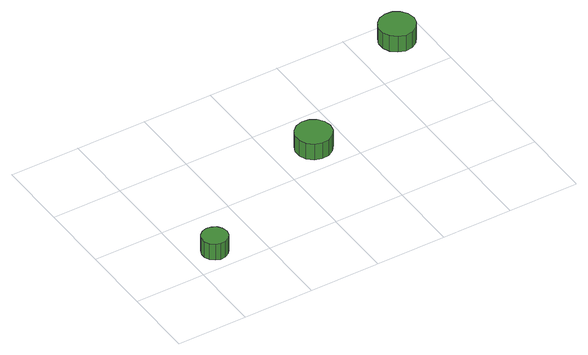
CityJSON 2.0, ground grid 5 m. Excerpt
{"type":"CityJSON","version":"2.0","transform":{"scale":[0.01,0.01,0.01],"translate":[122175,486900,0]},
"CityObjects":{
"tree1":{"type":"SolitaryVegetationObject","attributes":{"function":"something"},"geometry":[{"type":"MultiSurface","lod":"1","boundaries":[[[0,1,2,3,4,5,6,7,8,9,10,11,12,13,14]],[[15,16,17,18,19,20,21,22,23,24,25,26,27,28,29]],[[0,29,28,1]],[[1,28,27,2]],[[2,27,26,3]],[[3,26,25,4]],[[4,25,24,5]],[[5,24,23,6]],[[6,23,22,7]],[[7,22,21,8]],[[8,21,20,9]],[[9,20,19,10]],[[10,19,18,11]],[[11,18,17,12]],[[12,17,16,13]],[[13,16,15,14]],[[14,15,29,0]]]}]},
"tree2":{"type":"SolitaryVegetationObject","attributes":{"function":"something"},"geometry":[{"type":"MultiSurface","lod":"1","boundaries":[[[30,31,32,33,34,35,36,37,38,39,40,41,42,43,44]],[[45,46,47,48,49,50,51,52,53,54,55,56,57,58,59]],[[30,59,58,31]],[[31,58,57,32]],[[32,57,56,33]],[[33,56,55,34]],[[34,55,54,35]],[[35,54,53,36]],[[36,53,52,37]],[[37,52,51,38]],[[38,51,50,39]],[[39,50,49,40]],[[40,49,48,41]],[[41,48,47,42]],[[42,47,46,43]],[[43,46,45,44]],[[44,45,59,30]]]}]},
"tree3":{"type":"SolitaryVegetationObject","attributes":{"function":"something"},"geometry":[{"type":"MultiSurface","lod":"1","boundaries":[[[60,61,62,63,64,65,66,67,68,69,70,71,72,73,74]],[[75,76,77,78,79,80,81,82,83,84,85,86,87,88,89]],[[60,89,88,61]],[[61,88,87,62]],[[62,87,86,63]],[[63,86,85,64]],[[64,85,84,65]],[[65,84,83,66]],[[66,83,82,67]],[[67,82,81,68]],[[68,81,80,69]],[[69,80,79,70]],[[70,79,78,71]],[[71,78,77,72]],[[72,77,76,73]],[[73,76,75,74]],[[74,75,89,60]]]}]}
},
"vertices":[
[279,165,188],[271,202,188],[249,232,188],[216,251,188],[179,255,188],[143,244,188],[115,218,188],[99,184,188],[99,146,188],[115,112,188],[143,86,188],[179,75,188],[216,79,188],[249,97,188],[271,128,188],[271,128,59],[249,97,59],[216,79,59],[179,75,59],[143,86,59],[115,112,59],[99,146,59],[99,184,59],[115,218,59],[143,244,59],[179,255,59],[216,251,59],[249,232,59],[271,202,59],[279,165,59],
[1401,703,193],[1390,754,193],[1359,797,193],[1314,823,193],[1261,829,193],[1211,812,193],[1172,777,193],[1151,729,193],[1151,677,193],[1172,629,193],[1211,593,193],[1261,577,193],[1314,583,193],[1359,609,193],[1390,651,193],[1390,651,64],[1359,609,64],[1314,583,64],[1261,577,64],[1211,593,64],[1172,629,64],[1151,677,64],[1151,729,64],[1172,777,64],[1211,812,64],[1261,829,64],[1314,823,64],[1359,797,64],[1390,754,64],[1401,703,64],
[2427,1330,195],[2416,1382,195],[2385,1424,195],[2340,1451,195],[2287,1456,195],[2237,1440,195],[2198,1405,195],[2177,1357,195],[2177,1304,195],[2198,1256,195],[2237,1221,195],[2287,1205,195],[2340,1210,195],[2385,1236,195],[2416,1279,195],[2416,1279,66],[2385,1236,66],[2340,1210,66],[2287,1205,66],[2237,1221,66],[2198,1256,66],[2177,1304,66],[2177,1357,66],[2198,1405,66],[2237,1440,66],[2287,1456,66],[2340,1451,66],[2385,1424,66],[2416,1382,66],[2427,1330,66]
]}
